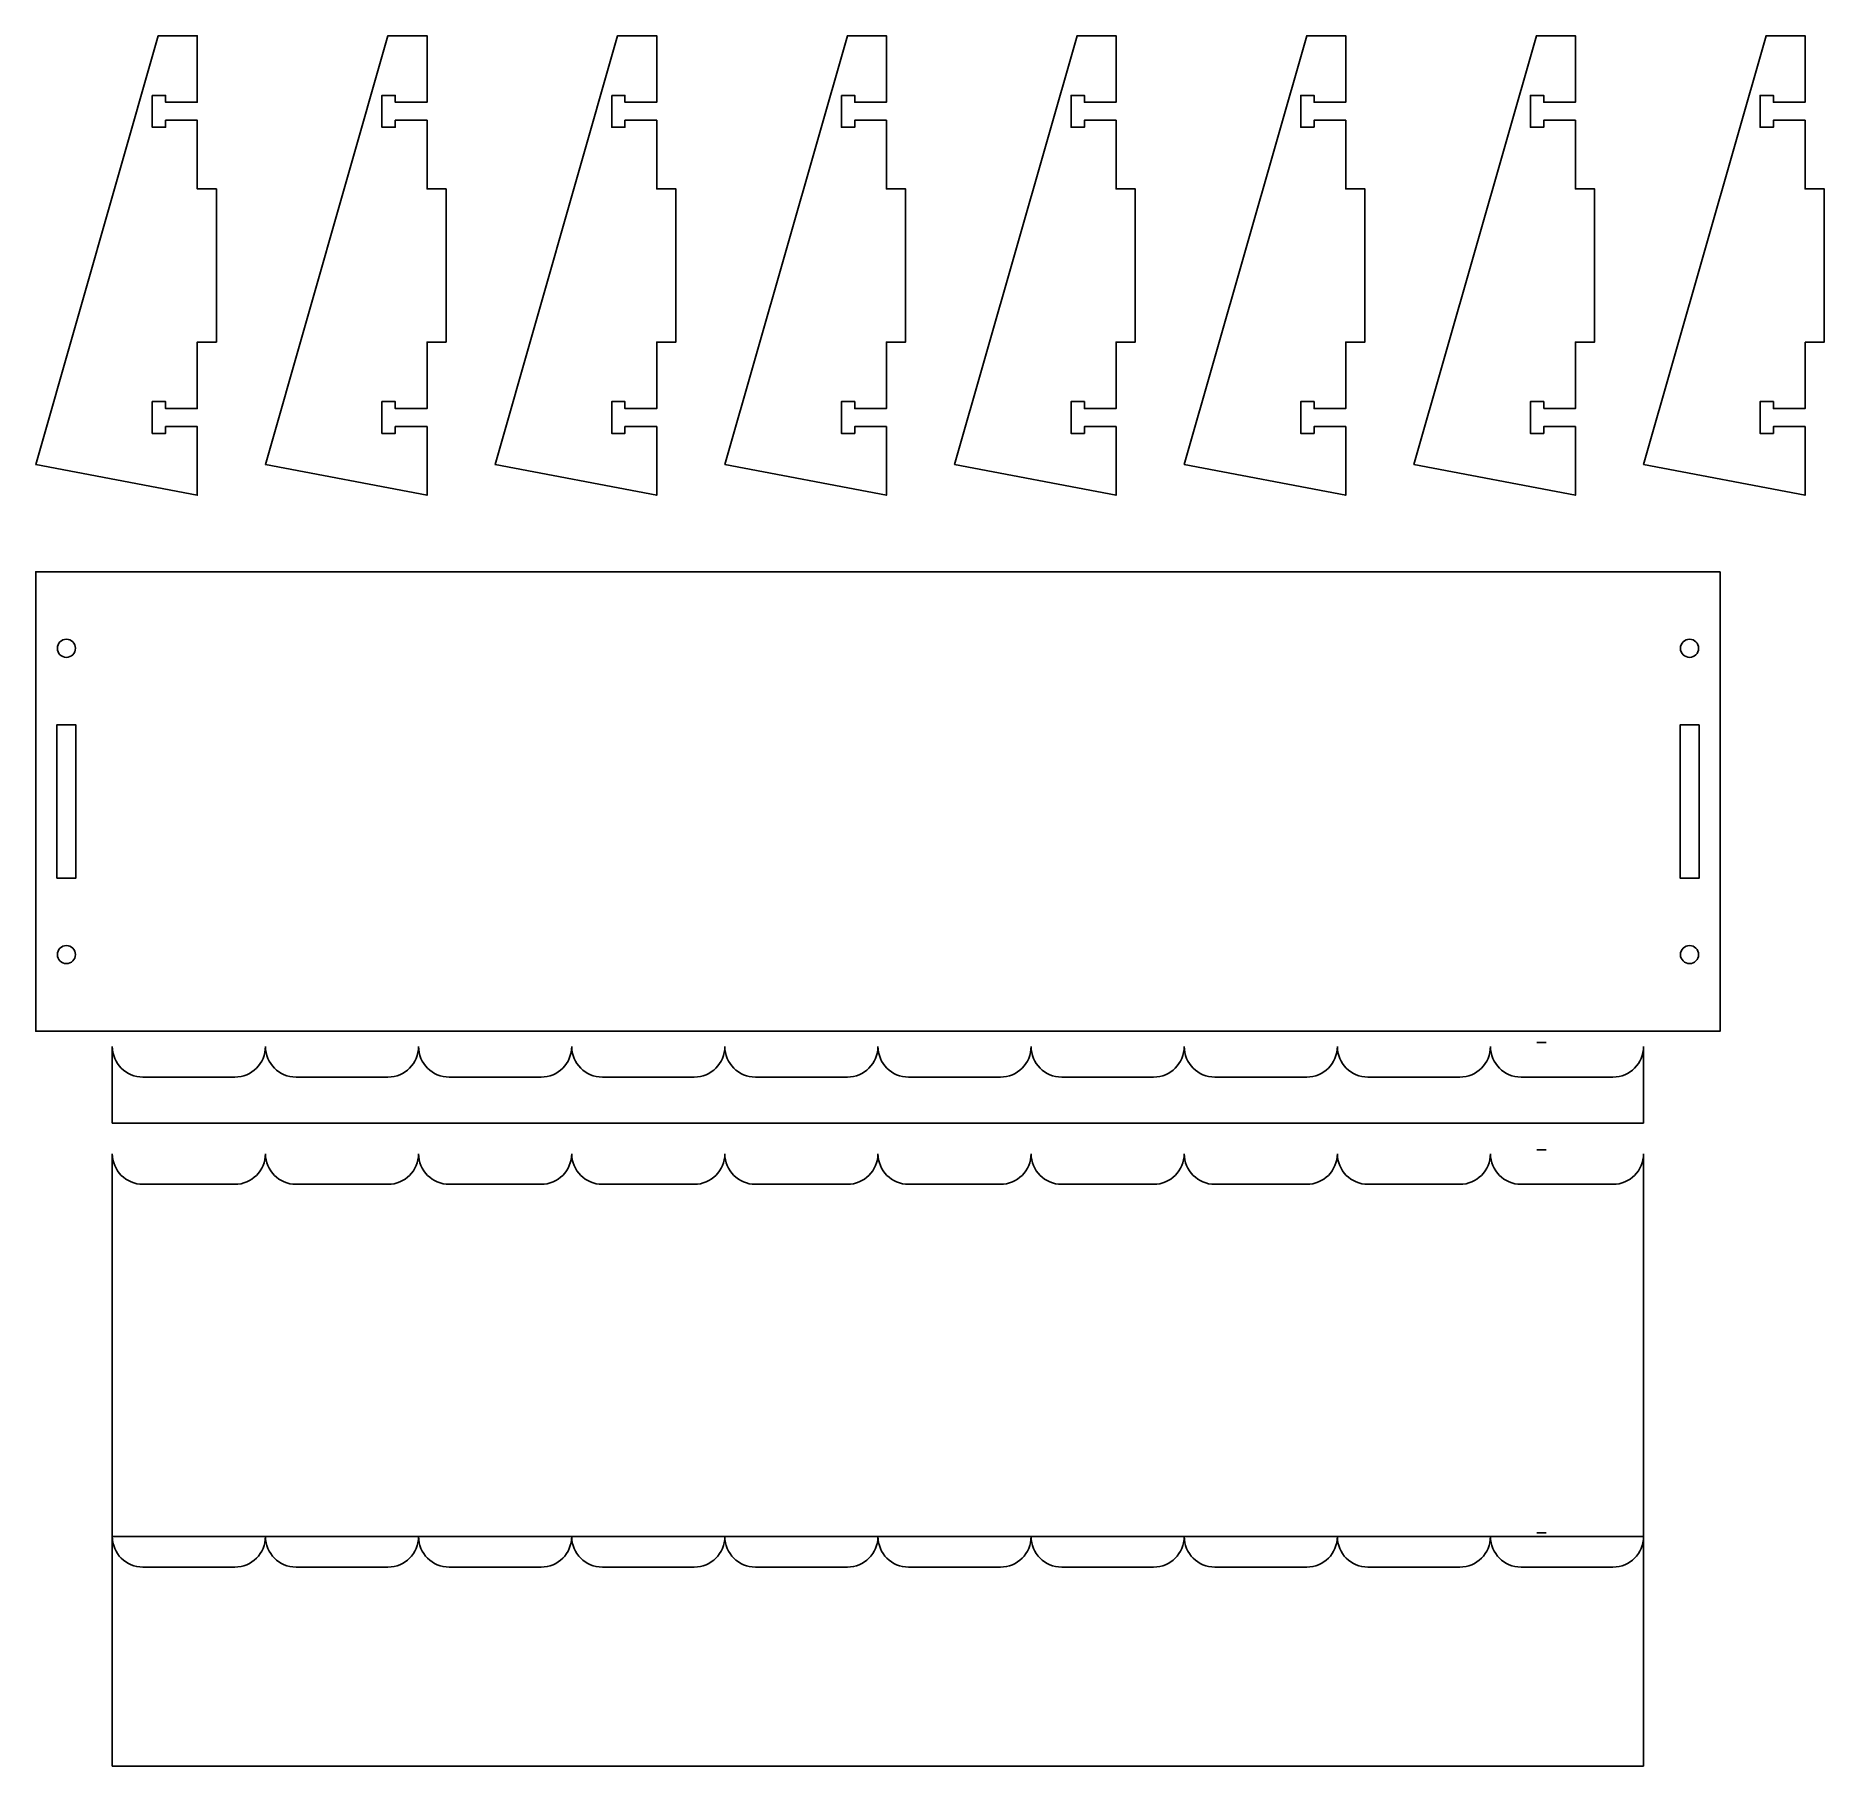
# Model space of a CAD drawing. Header units: inches. Extents: x -20 to -8.3, y -4.8 to 6.5.
import ezdxf

# ---------------------------------------------------------------- set-up
doc = ezdxf.new("R2010")
doc.units = ezdxf.units.IN
doc.layers.get('0').update_dxf_attribs({"linetype": 'CONTINUOUS'})

msp = doc.modelspace()

# ---------------------------------------------------------------- linework, layer by layer
for p, q in [((-19.5, -0.6), (-19.5, -0.1)), ((-10.136, -0.075), (-10.198, -0.075)), ((-9.5, -0.1), (-9.5, -0.6)), ((-19.3, -0.3), (-18.7, -0.3)), ((-18.3, -0.3), (-17.7, -0.3)), ((-17.3, -0.3), (-16.7, -0.3)), ((-16.3, -0.3), (-15.7, -0.3)), ((-15.3, -0.3), (-14.7, -0.3)), ((-14.3, -0.3), (-13.7, -0.3)), ((-13.3, -0.3), (-12.7, -0.3)), ((-12.3, -0.3), (-11.7, -0.3)), ((-11.3, -0.3), (-10.7, -0.3)), ((-10.3, -0.3), (-9.7, -0.3)), ((-9.5, -0.6), (-19.5, -0.6)), ((-19.5, -1.3), (-19.5, -0.8)), ((-10.136, -0.775), (-10.198, -0.775)), ((-9.5, -0.8), (-9.5, -1.3)), ((-19.3, -1), (-18.7, -1)), ((-18.3, -1), (-17.7, -1)), ((-17.3, -1), (-16.7, -1)), ((-16.3, -1), (-15.7, -1)), ((-15.3, -1), (-14.7, -1)), ((-14.3, -1), (-13.7, -1)), ((-13.3, -1), (-12.7, -1)), ((-12.3, -1), (-11.7, -1)), ((-11.3, -1), (-10.7, -1)), ((-10.3, -1), (-9.7, -1)), ((-19.5, -3.3), (-19.5, -1.3)), ((-9.5, -1.3), (-9.5, -3.3)), ((-9.5, -3.3), (-19.5, -3.3)), ((-19.5, -3.8), (-19.5, -3.3)), ((-10.136, -3.275), (-10.198, -3.275)), ((-9.5, -3.3), (-9.5, -3.8)), ((-19.3, -3.5), (-18.7, -3.5)), ((-18.3, -3.5), (-17.7, -3.5)), ((-17.3, -3.5), (-16.7, -3.5)), ((-16.3, -3.5), (-15.7, -3.5)), ((-15.3, -3.5), (-14.7, -3.5)), ((-14.3, -3.5), (-13.7, -3.5)), ((-13.3, -3.5), (-12.7, -3.5)), ((-12.3, -3.5), (-11.7, -3.5)), ((-11.3, -3.5), (-10.7, -3.5)), ((-10.3, -3.5), (-9.7, -3.5)), ((-19.5, -4.8), (-19.5, -3.8)), ((-9.5, -3.8), (-9.5, -4.8)), ((-9.5, -4.8), (-19.5, -4.8))]:
    msp.add_line(p, q)
for points in [[(-19.239, 6.111), (-19.239, 6.066), (-19.239, 5.948), (-19.239, 5.903), (-19.152, 5.903), (-19.152, 5.948), (-18.945, 5.948), (-18.945, 5.5), (-18.82, 5.5), (-18.82, 4.5), (-18.945, 4.5), (-18.945, 4.066), (-19.152, 4.066), (-19.152, 4.111), (-19.239, 4.111), (-19.239, 4.066), (-19.239, 3.948), (-19.239, 3.903), (-19.152, 3.903), (-19.152, 3.948), (-18.945, 3.948), (-18.945, 3.5), (-20, 3.7), (-19.2, 6.5), (-18.945, 6.5), (-18.945, 6.066), (-19.152, 6.066), (-19.152, 6.111)], [(-17.739, 5.948), (-17.739, 5.903), (-17.652, 5.903), (-17.652, 5.948), (-17.445, 5.948), (-17.445, 5.5), (-17.32, 5.5), (-17.32, 4.5), (-17.445, 4.5), (-17.445, 4.066), (-17.652, 4.066), (-17.652, 4.111), (-17.739, 4.111), (-17.739, 4.066), (-17.739, 3.948), (-17.739, 3.903), (-17.652, 3.903), (-17.652, 3.948), (-17.445, 3.948), (-17.445, 3.5), (-18.5, 3.7), (-17.7, 6.5), (-17.445, 6.5), (-17.445, 6.066), (-17.652, 6.066), (-17.652, 6.111), (-17.739, 6.111), (-17.739, 6.066)], [(-16.239, 6.111), (-16.239, 6.066), (-16.239, 5.948), (-16.239, 5.903), (-16.152, 5.903), (-16.152, 5.948), (-15.945, 5.948), (-15.945, 5.5), (-15.82, 5.5), (-15.82, 4.5), (-15.945, 4.5), (-15.945, 4.066), (-16.152, 4.066), (-16.152, 4.111), (-16.239, 4.111), (-16.239, 4.066), (-16.239, 3.948), (-16.239, 3.903), (-16.152, 3.903), (-16.152, 3.948), (-15.945, 3.948), (-15.945, 3.5), (-17, 3.7), (-16.2, 6.5), (-15.945, 6.5), (-15.945, 6.066), (-16.152, 6.066), (-16.152, 6.111)], [(-14.739, 6.111), (-14.739, 6.066), (-14.739, 5.948), (-14.739, 5.903), (-14.652, 5.903), (-14.652, 5.948), (-14.445, 5.948), (-14.445, 5.5), (-14.32, 5.5), (-14.32, 4.5), (-14.445, 4.5), (-14.445, 4.066), (-14.652, 4.066), (-14.652, 4.111), (-14.739, 4.111), (-14.739, 4.066), (-14.739, 3.948), (-14.739, 3.903), (-14.652, 3.903), (-14.652, 3.948), (-14.445, 3.948), (-14.445, 3.5), (-15.5, 3.7), (-14.7, 6.5), (-14.445, 6.5), (-14.445, 6.066), (-14.652, 6.066), (-14.652, 6.111)], [(-13.239, 6.066), (-13.239, 5.948), (-13.239, 5.903), (-13.152, 5.903), (-13.152, 5.948), (-12.945, 5.948), (-12.945, 5.5), (-12.82, 5.5), (-12.82, 4.5), (-12.945, 4.5), (-12.945, 4.066), (-13.152, 4.066), (-13.152, 4.111), (-13.239, 4.111), (-13.239, 4.066), (-13.239, 3.948), (-13.239, 3.903), (-13.152, 3.903), (-13.152, 3.948), (-12.945, 3.948), (-12.945, 3.5), (-14, 3.7), (-13.2, 6.5), (-12.945, 6.5), (-12.945, 6.066), (-13.152, 6.066), (-13.152, 6.111), (-13.239, 6.111)], [(-11.652, 5.903), (-11.652, 5.948), (-11.445, 5.948), (-11.445, 5.5), (-11.32, 5.5), (-11.32, 4.5), (-11.445, 4.5), (-11.445, 4.066), (-11.652, 4.066), (-11.652, 4.111), (-11.739, 4.111), (-11.739, 4.066), (-11.739, 3.948), (-11.739, 3.903), (-11.652, 3.903), (-11.652, 3.948), (-11.445, 3.948), (-11.445, 3.5), (-12.5, 3.7), (-11.7, 6.5), (-11.445, 6.5), (-11.445, 6.066), (-11.652, 6.066), (-11.652, 6.111), (-11.739, 6.111), (-11.739, 6.066), (-11.739, 5.948), (-11.739, 5.903)], [(-10.152, 4.066), (-9.945, 4.066), (-9.945, 4.5), (-9.82, 4.5), (-9.82, 5.5), (-9.945, 5.5), (-9.945, 5.948), (-10.152, 5.948), (-10.152, 5.903), (-10.239, 5.903), (-10.239, 5.948), (-10.239, 6.066), (-10.239, 6.111), (-10.152, 6.111), (-10.152, 6.066), (-9.945, 6.066), (-9.945, 6.5), (-10.2, 6.5), (-11, 3.7), (-9.945, 3.5), (-9.945, 3.948), (-10.152, 3.948), (-10.152, 3.903), (-10.239, 3.903), (-10.239, 3.948), (-10.239, 4.066), (-10.239, 4.111), (-10.152, 4.111)], [(-8.445, 4.5), (-8.445, 4.066), (-8.652, 4.066), (-8.652, 4.111), (-8.739, 4.111), (-8.739, 4.066), (-8.739, 3.948), (-8.739, 3.903), (-8.652, 3.903), (-8.652, 3.948), (-8.445, 3.948), (-8.445, 3.5), (-9.5, 3.7), (-8.7, 6.5), (-8.445, 6.5), (-8.445, 6.066), (-8.652, 6.066), (-8.652, 6.111), (-8.739, 6.111), (-8.739, 6.066), (-8.739, 5.948), (-8.739, 5.903), (-8.652, 5.903), (-8.652, 5.948), (-8.445, 5.948), (-8.445, 5.5), (-8.32, 5.5), (-8.32, 4.5)], [(-9, 3), (-20, 3), (-20, 0), (-9, 0)], [(-19.863, 1), (-19.738, 1), (-19.738, 2), (-19.863, 2)], [(-9.137, 2), (-9.137, 1), (-9.262, 1), (-9.262, 2)]]:
    msp.add_lwpolyline(points, close=True)
for centre in [(-19.8, 2.5), (-9.2, 2.5), (-19.8, 0.5), (-9.2, 0.5)]:
    msp.add_circle(centre, 0.0591)
for centre, start, end in [((-19.3, -0.1), 180, 270), ((-18.7, -0.1), -90, 0), ((-18.3, -0.1), 180, 270), ((-17.7, -0.1), -90, 0), ((-17.3, -0.1), 180, 270), ((-16.7, -0.1), -90, 0), ((-16.3, -0.1), 180, 270), ((-15.7, -0.1), -90, 0), ((-15.3, -0.1), 180, 270), ((-14.7, -0.1), -90, 0), ((-14.3, -0.1), 180, 270), ((-13.7, -0.1), -90, 0), ((-13.3, -0.1), 180, 270), ((-12.7, -0.1), -90, 0), ((-12.3, -0.1), 180, 270), ((-11.7, -0.1), -90, 0), ((-11.3, -0.1), 180, 270), ((-10.7, -0.1), -90, 0), ((-10.3, -0.1), 180, 270), ((-9.7, -0.1), -90, 0), ((-19.3, -0.8), 180, 270), ((-18.7, -0.8), -90, 0), ((-18.3, -0.8), 180, 270), ((-17.7, -0.8), -90, 0), ((-17.3, -0.8), 180, 270), ((-16.7, -0.8), -90, 0), ((-16.3, -0.8), 180, 270), ((-15.7, -0.8), -90, 0), ((-15.3, -0.8), 180, 270), ((-14.7, -0.8), -90, 0), ((-14.3, -0.8), 180, 270), ((-13.7, -0.8), -90, 0), ((-13.3, -0.8), 180, 270), ((-12.7, -0.8), -90, 0), ((-12.3, -0.8), 180, 270), ((-11.7, -0.8), -90, 0), ((-11.3, -0.8), 180, 270), ((-10.7, -0.8), -90, 0), ((-10.3, -0.8), 180, 270), ((-9.7, -0.8), -90, 0), ((-19.3, -3.3), 180, 270), ((-18.7, -3.3), -90, 0), ((-18.3, -3.3), 180, 270), ((-17.7, -3.3), -90, 0), ((-17.3, -3.3), 180, 270), ((-16.7, -3.3), -90, 0), ((-16.3, -3.3), 180, 270), ((-15.7, -3.3), -90, 0), ((-15.3, -3.3), 180, 270), ((-14.7, -3.3), -90, 0), ((-14.3, -3.3), 180, 270), ((-13.7, -3.3), -90, 0), ((-13.3, -3.3), 180, 270), ((-12.7, -3.3), -90, 0), ((-12.3, -3.3), 180, 270), ((-11.7, -3.3), -90, 0), ((-11.3, -3.3), 180, 270), ((-10.7, -3.3), -90, 0), ((-10.3, -3.3), 180, 270), ((-9.7, -3.3), -90, 0)]:
    msp.add_arc(centre, 0.2, start, end)

doc.saveas('drawing.dxf')
